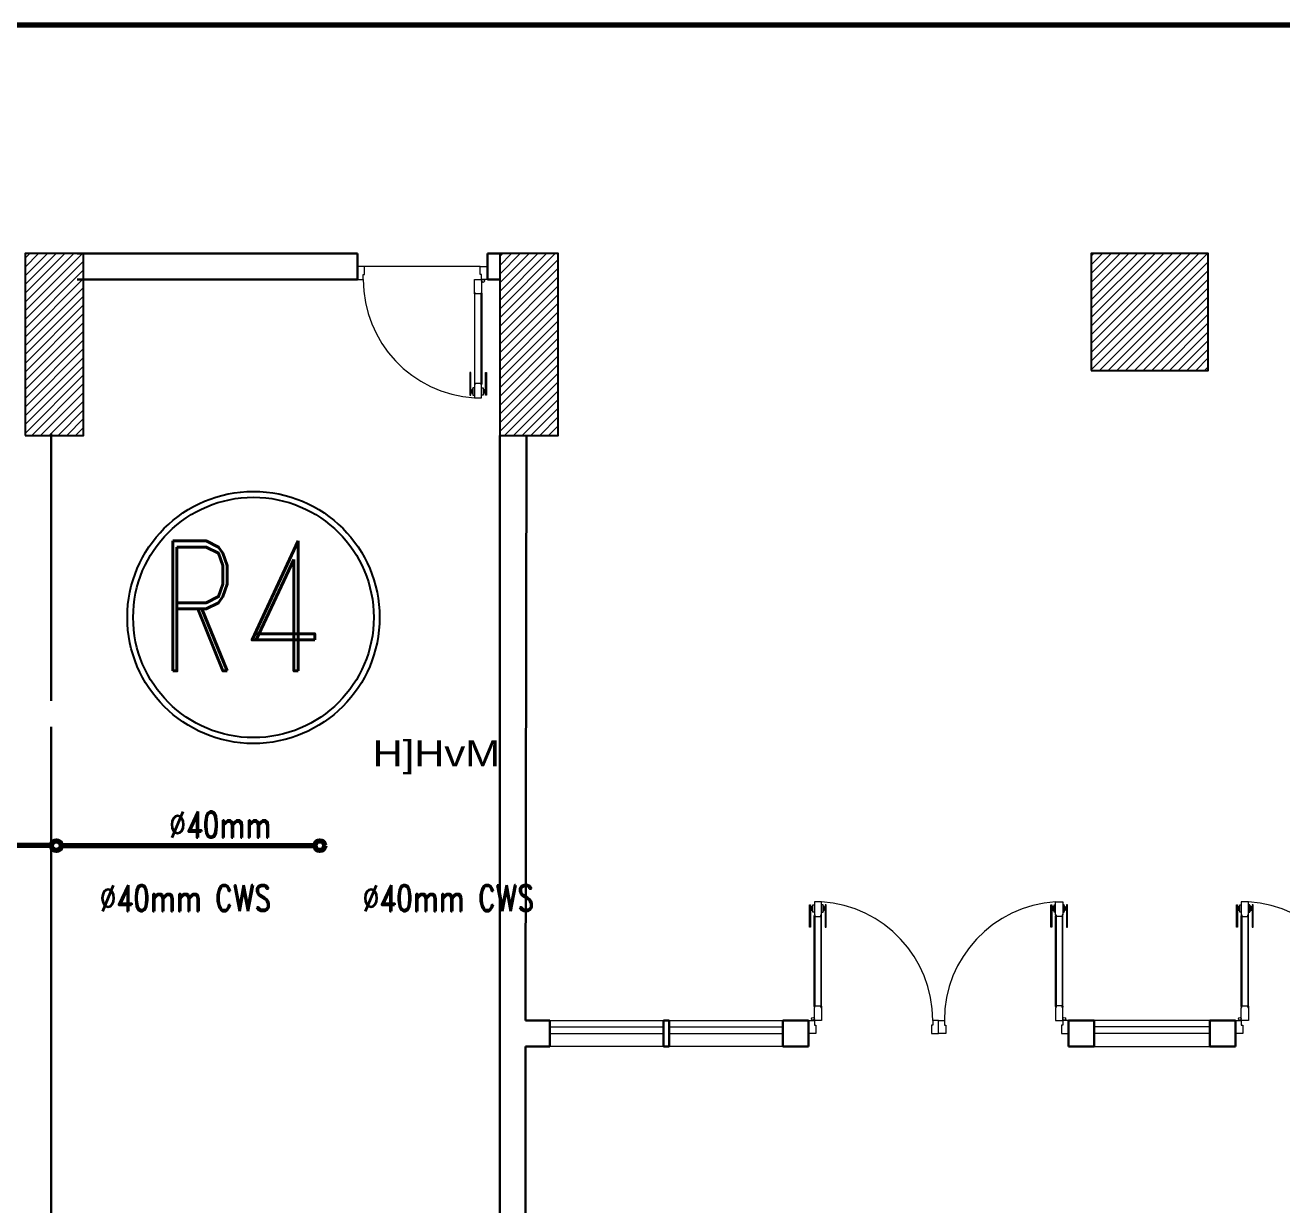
# Model space of a CAD drawing. Extents: x 800 to 995, y 398 to 804.
# Drawn here: x 881.89 to 891.55, y 778.89 to 787.97 of the extents above; entities that cross this region are included whole.
import ezdxf

# ---------------------------------------------------------------- set-up
doc = ezdxf.new("R2010")
doc.units = 0
doc.header["$MEASUREMENT"] = 0
for name, color, linetype, lineweight in [('Column', 6, 'CONTINUOUS', 25), ('DOOR', 30, 'CONTINUOUS', 9), ('hatch', 252, 'CONTINUOUS', 9), ('P-C-WATER', 5, 'CONTINUOUS', 70), ('P-TEXT', 1, 'CONTINUOUS', 25), ('text', 72, 'CONTINUOUS', 15), ('Wall', 252, 'CONTINUOUS', 30), ('WINDOW', 252, 'CONTINUOUS', 5)]:
    doc.layers.add(name, color=color, linetype=linetype, lineweight=lineweight)
doc.styles.add('ROMANC', font='romand.shx')
doc.styles.add('SOSA2', font='SOSA.shx', dxfattribs={"width": 0.8})
pattern_1 = [(45, (1091.292394, 462.291326), (-0.0336759605, 0.0336759605), [])]

msp = doc.modelspace()

# ---------------------------------------------------------------- hatches: boundary and pattern name
at = {"layer": 'hatch'}
h = msp.add_hatch(dxfattribs=at)
h.set_pattern_fill('ANSI31', color=252, scale=0.015, style=0)
h.set_pattern_definition(pattern_1)
h.paths.add_polyline_path([(881.8852, 784.8134), (882.3352, 784.8134), (882.3352, 786.2134), (881.8852, 786.2134)])
h = msp.add_hatch(dxfattribs=at)
h.set_pattern_fill('ANSI31', color=252, scale=0.015, style=0)
h.set_pattern_definition(pattern_1)
h.paths.add_polyline_path([(885.5352, 784.8134), (885.9852, 784.8134), (885.9852, 786.2134), (885.5352, 786.2134)])
h = msp.add_hatch(dxfattribs=at)
h.set_pattern_fill('ANSI31', color=252, scale=0.015, style=0)
h.set_pattern_definition([(45, (1117.517394, 463.091326), (-0.0336759605, 0.0336759605), [])])
h.paths.add_polyline_path([(890.0852, 785.3134), (890.9852, 785.3134), (890.9852, 786.2134), (890.0852, 786.2134)])

# ---------------------------------------------------------------- linework, layer by layer
at = {"layer": 'Column', "color": 252}
for points in [[(881.8852, 784.8134), (882.3352, 784.8134), (882.3352, 786.2134), (881.8852, 786.2134)], [(885.5352, 784.8134), (885.9852, 784.8134), (885.9852, 786.2134), (885.5352, 786.2134)], [(890.0852, 785.3134), (890.9852, 785.3134), (890.9852, 786.2134), (890.0852, 786.2134)]]:
    msp.add_lwpolyline(points, close=True, dxfattribs=at)
at = {"layer": 'DOOR', "color": 251}
msp.add_line((885.3853, 786.1134), (884.4964, 786.1134), dxfattribs=at)
at = {"layer": 'DOOR', "color": 252}
for p, q in [((885.3403, 785.9078), (885.3403, 785.2079)), ((885.3453, 785.2079), (885.3453, 785.9078)), ((885.392, 785.2079), (885.392, 785.9078)), ((885.3969, 785.9078), (885.3969, 785.2079)), ((887.9548, 780.4178), (887.9548, 781.1177)), ((887.9598, 781.1177), (887.9598, 780.4178)), ((888.0064, 781.1177), (888.0064, 780.4178)), ((888.0114, 780.4178), (888.0114, 781.1177)), ((889.8104, 780.4178), (889.8104, 781.1177)), ((889.8153, 781.1177), (889.8153, 780.4178)), ((889.862, 781.1177), (889.862, 780.4178)), ((889.867, 780.4178), (889.867, 781.1177)), ((891.2388, 780.4178), (891.2388, 781.1177)), ((891.2438, 781.1177), (891.2438, 780.4178)), ((891.2904, 781.1177), (891.2904, 780.4178)), ((891.2954, 780.4178), (891.2954, 781.1177))]:
    msp.add_line(p, q, dxfattribs=at)
at = {"layer": 'DOOR', "color": 5}
for points in [[(884.4408, 786.1134), (884.4408, 786.0134), (884.4854, 786.0134), (884.4854, 786.0513), (884.4965, 786.0513), (884.4964, 786.1134)], [(885.4408, 786.1134), (885.4408, 786.0134), (885.3964, 786.0134), (885.3964, 786.0513), (885.3853, 786.0513), (885.3853, 786.1134)], [(885.392, 785.9134), (885.392, 785.9023), (885.3453, 785.9023), (885.3453, 785.9134), (885.3409, 785.9134), (885.3409, 786.0134), (885.3409, 786.0134), (885.3964, 786.0134), (885.3964, 785.9134)], [(885.392, 785.2024), (885.392, 785.2135), (885.3453, 785.2135), (885.3453, 785.2024), (885.3409, 785.2024), (885.3409, 785.1024), (885.3409, 785.1024), (885.3964, 785.1024), (885.3964, 785.2024)], [(887.9598, 781.1232), (887.9598, 781.1121), (888.0064, 781.1121), (888.0064, 781.1232), (888.0109, 781.1232), (888.0109, 781.2232), (888.0109, 781.2232), (887.9553, 781.2232), (887.9553, 781.1232)], [(889.862, 781.1232), (889.862, 781.1121), (889.8153, 781.1121), (889.8153, 781.1232), (889.8109, 781.1232), (889.8109, 781.2232), (889.8109, 781.2232), (889.8664, 781.2232), (889.8664, 781.1232)], [(891.2438, 781.1232), (891.2438, 781.1121), (891.2904, 781.1121), (891.2904, 781.1232), (891.2949, 781.1232), (891.2949, 781.2232), (891.2949, 781.2232), (891.2393, 781.2232), (891.2393, 781.1232)], [(887.9598, 780.4122), (887.9598, 780.4233), (888.0064, 780.4233), (888.0064, 780.4122), (888.0109, 780.4122), (888.0109, 780.3122), (888.0109, 780.3122), (887.9553, 780.3122), (887.9553, 780.4122)], [(889.862, 780.4122), (889.862, 780.4233), (889.8153, 780.4233), (889.8153, 780.4122), (889.8109, 780.4122), (889.8109, 780.3122), (889.8109, 780.3122), (889.8664, 780.3122), (889.8664, 780.4122)], [(891.2438, 780.4122), (891.2438, 780.4233), (891.2904, 780.4233), (891.2904, 780.4122), (891.2949, 780.4122), (891.2949, 780.3122), (891.2949, 780.3122), (891.2393, 780.3122), (891.2393, 780.4122)], [(887.9109, 780.2122), (887.9109, 780.3122), (887.9553, 780.3122), (887.9553, 780.2743), (887.9664, 780.2743), (887.9664, 780.2122)], [(888.9109, 780.2122), (888.9109, 780.3122), (888.8663, 780.3122), (888.8663, 780.2743), (888.8552, 780.2743), (888.8553, 780.2122)], [(888.9109, 780.2122), (888.9109, 780.3122), (888.9555, 780.3122), (888.9555, 780.2743), (888.9666, 780.2743), (888.9665, 780.2122)], [(889.9109, 780.2122), (889.9109, 780.3122), (889.8664, 780.3122), (889.8664, 780.2743), (889.8553, 780.2743), (889.8553, 780.2122)], [(891.1949, 780.2122), (891.1949, 780.3122), (891.2393, 780.3122), (891.2393, 780.2743), (891.2504, 780.2743), (891.2504, 780.2122)]]:
    msp.add_lwpolyline(points, close=True, dxfattribs=at)
for points in [[(885.3453, 785.9029), (885.3453, 785.9029, -1), (885.3453, 785.9128)], [(885.392, 785.9029), (885.392, 785.9029, 1), (885.392, 785.9128)], [(885.3453, 785.2129), (885.3453, 785.2129, 1), (885.3453, 785.203)], [(885.392, 785.2129), (885.392, 785.2129, -1), (885.392, 785.203)], [(887.9598, 781.1127), (887.9598, 781.1127, -1), (887.9598, 781.1226)], [(888.0064, 781.1127), (888.0064, 781.1127, 1), (888.0064, 781.1226)], [(889.8153, 781.1127), (889.8153, 781.1127, -1), (889.8153, 781.1226)], [(889.862, 781.1127), (889.862, 781.1127, 1), (889.862, 781.1226)], [(891.2438, 781.1127), (891.2438, 781.1127, -1), (891.2438, 781.1226)], [(891.2904, 781.1127), (891.2904, 781.1127, 1), (891.2904, 781.1226)], [(887.9598, 780.4227), (887.9598, 780.4227, 1), (887.9598, 780.4128)], [(888.0064, 780.4227), (888.0064, 780.4227, -1), (888.0064, 780.4128)], [(889.8153, 780.4227), (889.8153, 780.4227, 1), (889.8153, 780.4128)], [(889.862, 780.4227), (889.862, 780.4227, -1), (889.862, 780.4128)], [(891.2438, 780.4227), (891.2438, 780.4227, 1), (891.2438, 780.4128)], [(891.2904, 780.4227), (891.2904, 780.4227, -1), (891.2904, 780.4128)]]:
    msp.add_lwpolyline(points, format="xyb", close=True, dxfattribs=at)
at = {"layer": 'DOOR', "color": 1}
for points in [[(885.3125, 785.297), (885.3044, 785.297), (885.3044, 785.1246), (885.3125, 785.1246)], [(885.4248, 785.297), (885.4328, 785.297), (885.4328, 785.1246), (885.4248, 785.1246)], [(885.3242, 785.1424), (885.3178, 785.1424), (885.3178, 785.1627), (885.3242, 785.1627)], [(885.4131, 785.1424), (885.4195, 785.1424), (885.4195, 785.1627), (885.4131, 785.1627)], [(887.9269, 781.0286), (887.9189, 781.0286), (887.9189, 781.201), (887.9269, 781.201)], [(887.9387, 781.1832), (887.9322, 781.1832), (887.9322, 781.1629), (887.9387, 781.1629)], [(888.0275, 781.1832), (888.034, 781.1832), (888.034, 781.1629), (888.0275, 781.1629)], [(888.0393, 781.0286), (888.0473, 781.0286), (888.0473, 781.201), (888.0393, 781.201)], [(889.7825, 781.0286), (889.7745, 781.0286), (889.7745, 781.201), (889.7825, 781.201)], [(889.7942, 781.1832), (889.7878, 781.1832), (889.7878, 781.1629), (889.7942, 781.1629)], [(889.8831, 781.1832), (889.8895, 781.1832), (889.8895, 781.1629), (889.8831, 781.1629)], [(889.8948, 781.0286), (889.9029, 781.0286), (889.9029, 781.201), (889.8948, 781.201)], [(891.2109, 781.0286), (891.2029, 781.0286), (891.2029, 781.201), (891.2109, 781.201)], [(891.2227, 781.1832), (891.2162, 781.1832), (891.2162, 781.1629), (891.2227, 781.1629)], [(891.3115, 781.1832), (891.318, 781.1832), (891.318, 781.1629), (891.3115, 781.1629)], [(891.3233, 781.0286), (891.3313, 781.0286), (891.3313, 781.201), (891.3233, 781.201)]]:
    msp.add_lwpolyline(points, close=True, dxfattribs=at)
for points in [[(885.3297, 785.1698), (885.3242, 785.1698), (885.3242, 785.1353), (885.3297, 785.1353)], [(885.3964, 785.1802), (885.4075, 785.1802), (885.4075, 785.1246), (885.3964, 785.1246)], [(885.4075, 785.1698), (885.4131, 785.1698), (885.4131, 785.1353), (885.4075, 785.1353)], [(887.9442, 781.1558), (887.9387, 781.1558), (887.9387, 781.1903), (887.9442, 781.1903)], [(887.9553, 781.1454), (887.9442, 781.1454), (887.9442, 781.201), (887.9553, 781.201)], [(888.022, 781.1558), (888.0275, 781.1558), (888.0275, 781.1903), (888.022, 781.1903)], [(889.7998, 781.1558), (889.7942, 781.1558), (889.7942, 781.1903), (889.7998, 781.1903)], [(889.8664, 781.1454), (889.8776, 781.1454), (889.8776, 781.201), (889.8664, 781.201)], [(889.8776, 781.1558), (889.8831, 781.1558), (889.8831, 781.1903), (889.8776, 781.1903)], [(891.2282, 781.1558), (891.2227, 781.1558), (891.2227, 781.1903), (891.2282, 781.1903)], [(891.2393, 781.1454), (891.2282, 781.1454), (891.2282, 781.201), (891.2393, 781.201)], [(891.306, 781.1558), (891.3115, 781.1558), (891.3115, 781.1903), (891.306, 781.1903)]]:
    msp.add_lwpolyline(points, dxfattribs=at)
at = {"layer": 'DOOR', "color": 5}
for points in [[(885.3409, 785.1802), (885.3297, 785.1802), (885.3297, 785.1246), (885.3409, 785.1246)], [(888.0109, 781.1454), (888.022, 781.1454), (888.022, 781.201), (888.0109, 781.201)], [(889.8109, 781.1454), (889.7998, 781.1454), (889.7998, 781.201), (889.8109, 781.201)], [(891.2949, 781.1454), (891.306, 781.1454), (891.306, 781.201), (891.2949, 781.201)]]:
    msp.add_lwpolyline(points, dxfattribs=at)
at = {"layer": 'DOOR', "color": 1}
for points in [[(885.3125, 785.1427, 1), (885.3178, 785.1427), (885.3178, 785.1427), (885.3178, 785.1624), (885.3178, 785.1624, 1), (885.3125, 785.1624), (885.3125, 785.1624)], [(885.4248, 785.1427, -1), (885.4195, 785.1427), (885.4195, 785.1427), (885.4195, 785.1624), (885.4195, 785.1624, -1), (885.4248, 785.1624), (885.4248, 785.1624)], [(887.9269, 781.1829, -1), (887.9322, 781.1829), (887.9322, 781.1829), (887.9322, 781.1632), (887.9322, 781.1632, -1), (887.9269, 781.1632), (887.9269, 781.1632)], [(888.0393, 781.1829, 1), (888.034, 781.1829), (888.034, 781.1829), (888.034, 781.1632), (888.034, 781.1632, 1), (888.0393, 781.1632), (888.0393, 781.1632)], [(889.7825, 781.1829, -1), (889.7878, 781.1829), (889.7878, 781.1829), (889.7878, 781.1632), (889.7878, 781.1632, -1), (889.7825, 781.1632), (889.7825, 781.1632)], [(889.8948, 781.1829, 1), (889.8895, 781.1829), (889.8895, 781.1829), (889.8895, 781.1632), (889.8895, 781.1632, 1), (889.8948, 781.1632), (889.8948, 781.1632)], [(891.2109, 781.1829, -1), (891.2162, 781.1829), (891.2162, 781.1829), (891.2162, 781.1632), (891.2162, 781.1632, -1), (891.2109, 781.1632), (891.2109, 781.1632)], [(891.3233, 781.1829, 1), (891.318, 781.1829), (891.318, 781.1829), (891.318, 781.1632), (891.318, 781.1632, 1), (891.3233, 781.1632), (891.3233, 781.1632)]]:
    msp.add_lwpolyline(points, format="xyb", close=True, dxfattribs=at)
at = {"layer": 'DOOR', "color": 5}
for centre in [(885.4075, 786.0023), (887.9442, 780.3233), (889.8776, 780.3233), (891.2282, 780.3233)]:
    msp.add_circle(centre, 0.0111, dxfattribs=at)
at = {"layer": 'DOOR', "color": 252}
for centre, start, end in [((885.3982, 786.0134), 180, 266.39768), ((887.9535, 780.3122), 360, 86.39768), ((889.8683, 780.3122), 93.60232, 180), ((891.2375, 780.3122), 0, 86.39768)]:
    msp.add_arc(centre, 0.9128, start, end, dxfattribs=at)
at = {"layer": 'P-C-WATER', "linetype": 'Continuous'}
for p, q in [((914.1883, 787.9713), (870.9591, 787.9713)), ((882.0881, 781.6567), (881.7369, 781.6567)), ((882.1631, 781.6567), (884.1144, 781.6567))]:
    msp.add_line(p, q, dxfattribs=at)
for centre in [(882.1256, 781.6567), (884.1519, 781.6567)]:
    msp.add_circle(centre, 0.0375, dxfattribs=at)
at = {"layer": 'P-TEXT', "color": 41}
for radius in [0.9702, 0.9251]:
    msp.add_circle((883.6416, 783.4129), radius, dxfattribs=at)
at = {"layer": 'Wall', "color": 252, "linetype": 'Continuous'}
for p, q in [((882.2852, 786.2134), (884.4408, 786.2134)), ((884.4408, 786.0134), (884.4408, 786.2134)), ((885.4408, 786.2134), (885.5352, 786.2134)), ((885.4408, 786.0134), (885.4408, 786.2134)), ((882.2852, 786.0134), (884.4408, 786.0134)), ((885.4408, 786.0134), (885.5352, 786.0134)), ((882.0852, 784.8276), (882.0852, 782.7713)), ((885.5352, 784.8134), (885.5352, 777.9134)), ((885.7418, 784.8134), (885.7329, 780.3122)), ((882.0852, 782.5713), (882.0852, 777.9134)), ((882.0852, 782.5713), (882.0852, 779.6934)), ((885.7329, 780.3822), (885.7329, 780.3122)), ((885.7329, 780.3122), (885.9209, 780.3122)), ((885.9209, 780.3122), (885.9209, 780.1122)), ((886.8394, 780.3122), (886.7954, 780.3122)), ((886.7954, 780.3122), (886.7954, 780.1122)), ((886.8394, 780.1122), (886.8394, 780.3122)), ((887.9109, 780.3122), (887.7139, 780.3122)), ((887.7139, 780.3122), (887.7139, 780.1122)), ((887.9109, 780.1122), (887.9109, 780.3122)), ((889.9109, 780.1122), (889.9109, 780.3122)), ((889.9109, 780.3122), (890.1079, 780.3122)), ((890.1079, 780.3122), (890.1079, 780.1122)), ((890.9979, 780.1122), (890.9979, 780.3122)), ((890.9979, 780.3122), (891.1949, 780.3122)), ((891.1949, 780.3122), (891.1949, 780.1122)), ((885.7329, 780.1122), (885.7352, 777.9134)), ((885.9209, 780.1122), (885.7329, 780.1122)), ((886.7954, 780.1122), (886.8394, 780.1122)), ((887.7139, 780.1122), (887.9109, 780.1122)), ((890.1079, 780.1122), (889.9109, 780.1122)), ((891.1949, 780.1122), (890.9979, 780.1122))]:
    msp.add_line(p, q, dxfattribs=at)
at = {"layer": 'WINDOW', "color": 252}
for p, q in [((885.9209, 780.3122), (887.7139, 780.3122)), ((885.9209, 780.2622), (886.7954, 780.2622)), ((886.8394, 780.2622), (887.7139, 780.2622)), ((890.9979, 780.3122), (890.1079, 780.3122)), ((890.9979, 780.2622), (890.1079, 780.2622)), ((885.9209, 780.2122), (886.7954, 780.2122)), ((886.8394, 780.2122), (887.7139, 780.2122)), ((890.9979, 780.2122), (890.1079, 780.2122)), ((887.7139, 780.1122), (885.9209, 780.1122)), ((890.1079, 780.1122), (890.9979, 780.1122))]:
    msp.add_line(p, q, dxfattribs=at)

# ---------------------------------------------------------------- texts
at = {"layer": 'P-TEXT', "color": 41, "style": 'ROMANC', "width": 0.75}
for s, height, p in [('R4', 1, (882.8916, 783.002)), ('%%C40mm', 0.2, (882.9939, 781.7184)), ('%%C40mm CWS', 0.2, (882.4593, 781.1531)), ('%%C40mm CWS', 0.2, (884.4816, 781.1533))]:
    msp.add_text(s, height=height, dxfattribs=at).set_placement(p)
at = {"layer": 'text', "color": 252, "style": 'SOSA2', "width": 1.2}
msp.add_text('H]HvM', height=0.2, dxfattribs=at).set_placement((884.5572, 782.2665))

doc.saveas('drawing.dxf')
